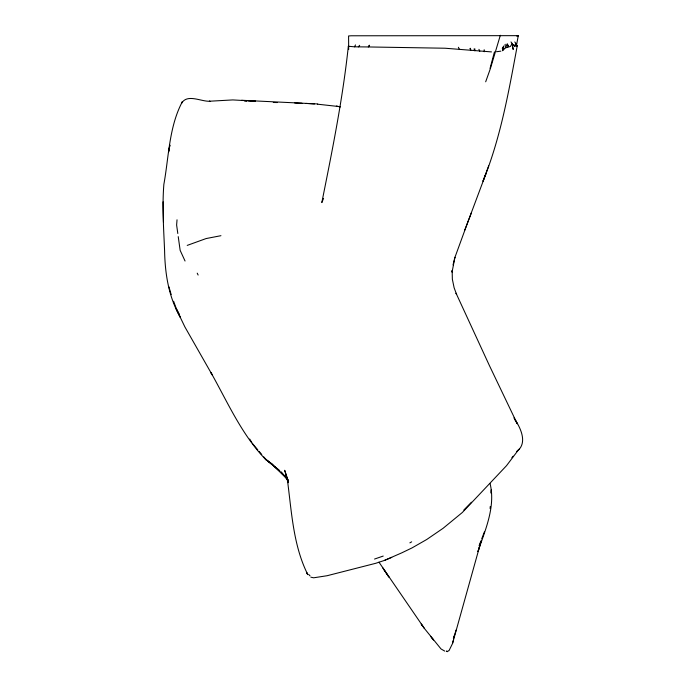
<?xml version="1.0" encoding="UTF-8"?>
<svg xmlns="http://www.w3.org/2000/svg" width="686" height="686" viewBox="0 0 686 686"><rect width="100%" height="100%" fill="white"/><g stroke="black" fill="none" stroke-linecap="round" stroke-linejoin="round"><path stroke-width="1.03" d="M490.13 508.626L490.216 506.534M177.031 219.803L176.628 225.059L177.803 233.489M348.574 46.116L348.334 46.254C342.768 98.81 332.204 150.809 321.82 202.567L323.578 198.391M490.816 492.977L491.022 490.644M453.034 264.942L454.938 257.293L452.057 272.145L452.16 270.455L452.348 279.202L454.123 287.777L456.61 294.5L456.053 293.214L489.41 365.578L517.244 423.742L514.843 419.549M516.609 45.267L517.244 45.808C508.738 91.598 500.677 137.869 482.987 181.215L488.672 165.926M516.395 45.893L518.282 35.655L351.095 35.783L348.591 35.964L348.668 49.563M448.961 650.757L452.52 643.537L481.006 541.503L477.945 551.57C485.259 529.952 495.704 506.86 490.096 483.613M452.52 643.537L453.317 640.321M490.061 68.394L494.452 51.904M500.343 35.278L490.353 68.694L485.679 81.797M456.113 630.04L453.403 638.735L454.346 635.708M485.962 173.687L467.826 222.101M454.921 257.387L467.689 222.453M479.102 545.687L480.98 540.782M481.735 538.819L484.367 531.942M464.739 230.127L471.402 212.806M513.445 44.847L514.757 46.485L516.009 43.45L514.74 41.949M348.334 46.254L354.525 46.828L355.485 44.916M448.327 650.937L447.315 651.7L446.389 651.16M510.984 41.94L512.159 43.441L510.427 46.459L505.753 47.814L504.922 44.719M369.351 45.242L368.305 46.948L354.525 46.828M503.67 49.709L503.601 46.031M369.531 45.362L368.305 46.948L445.077 48.226L491.485 51.904M519.448 448.867L516.798 451.499C528.306 442.899 520.254 427.138 513.934 417.945M518.462 449.853L506.517 465.683L462.304 512.519L443.079 528.306L426.743 539.488L412.029 547.908L401.842 552.813L384.383 560.445L375.739 563.3L327.128 575.717L313.665 577.801L310.844 577.183M358.332 46.871L359.661 45.302M511.902 457.682L513.179 456.233M502.495 50.755L503.01 50.172L502.718 47.154M463.813 510.032L471.505 502.221M504.656 48.697L505.153 48.217M409.868 542.858L411.669 541.837M517.244 45.808L516.198 46.331L516.009 43.45M384.383 560.445L391.749 557.384M383.217 556.063L374.53 559.056M187.209 245.399L206.143 238.548L220.943 235.692M500.874 51.15L496.518 51.733M516.567 35.998L518.47 35.852M273.294 102.48L277.358 102.548M294.697 102.951L301.977 103.26M306.136 103.44L314.471 103.963M248.229 100.748L255.398 101.185L232.82 99.924L209.41 101.228L210.027 101.245C201.255 101.811 187.492 93.553 181.653 103.114L182.399 101.631C168.962 126.79 168.867 156.82 163.86 184.38C162.085 206.443 163.688 228.652 164.589 250.733C165.026 273.765 168.662 297.141 180.375 317.326L175.796 308.065M317.687 103.955L241.652 100.267M317.609 104.195L339.673 106.63M244.585 101.031L246.634 101.219M336.354 106.047L340.419 106.947M446.706 651.134L447.461 651.426M444.777 651.117L441.021 648.947L424.411 628.47L378.964 562.168M263.776 456.885L266.442 460.032L271.647 463.573M266.442 460.032L279.108 470.056M272.351 464.671L265.233 458.831L280.042 471.419L275.309 467.106M273.731 465.665L271.364 463.513L287.828 479.866M266.185 460.04C241.884 435.113 227.821 402.579 210.962 372.627L212.206 374.873L184.894 326.939L176.353 309.215M287.949 479.977L281.294 471.891M308.64 574.362L310.046 575.914M515.375 44.479L516.755 46.056L515.821 44.273M252.431 443.499L257.773 449.802M259.102 451.371L261.769 454.526M432.077 638.203L433.518 639.978L430.534 636.308M424.411 628.47L421.23 624.08L422.696 626.112M507.426 44.95L508.549 46.622L507.366 43.793M382.454 567.399L388.911 577.072L383.491 568.951M249.687 439.04L251.882 442.607M513.78 44.616L514.757 46.485M458.377 47.265L459.354 49.135M179.406 314.497L176.07 308.014L173.627 301.291M286.671 478.588L285.067 475.295L288.54 482.687M197.216 273.174L198.125 275.043M474.017 48.963L474.892 50.858L474.849 48.8M185.049 261.023L180.144 250.339L178.24 236.644M307.62 574.645L306.762 572.759L307.62 574.233C292.785 544.461 291.567 510.024 287.1 477.619L287.7 480.063M478.939 49.323L479.797 51.287M503.267 47.3L504.064 49.135M469.953 48.397L470.716 50.241L470.459 48.286M502.289 48.209L503.01 50.172M171.183 294.568L168.885 286.757M506.028 44.161L507.014 47.094M287.64 479.068L284.664 470.262L287.906 480.877M288.429 481.984L287.614 479.54L288.446 482.421M512.339 45.679L513.197 49.495L512.159 43.441M491.262 489.624L491.442 490.541M484.17 49.735L484.222 51.742M163.465 221.99L163.088 201.83M168.636 151.606L168.533 152.146L169.905 145.08L168.636 151.606"/></g></svg>
